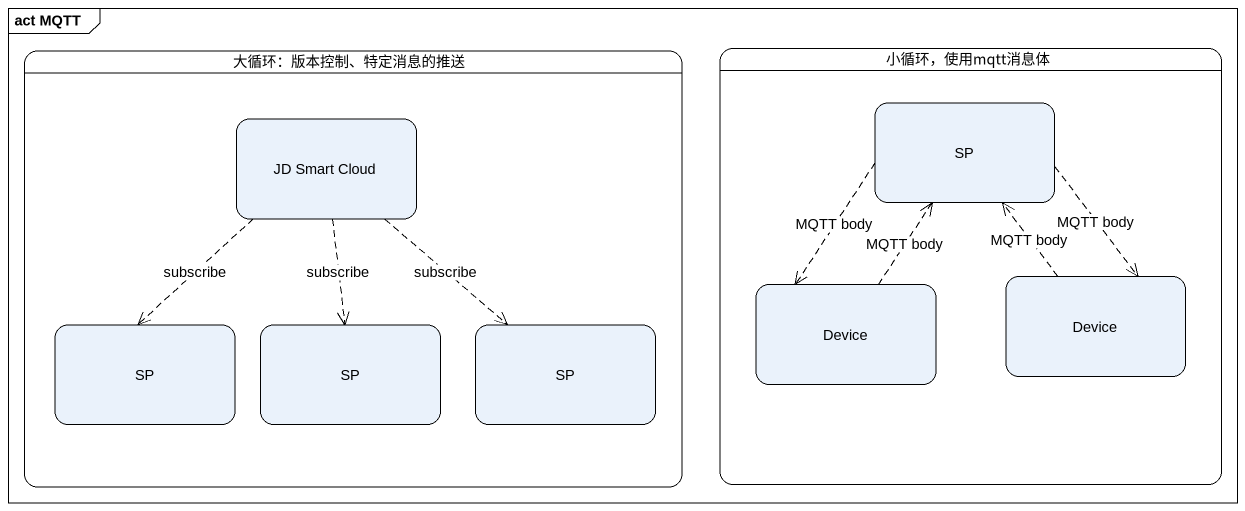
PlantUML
@startuml
mainframe act MQTT
hide empty description
state "大循环：版本控制、特定消息的推送" as 大循环_版本控制_特定消息的推送 {
  state "JD Smart Cloud" as JD_Smart_Cloud
  state "SP" as SP_2
  state "SP" as SP_3
  state "SP" as SP_4
}
state "小循环，使用mqtt消息体" as 小循环_使用mqtt消息体 {
  state SP
  state Device
  state "Device" as Device_2
}
JD_Smart_Cloud -[dashed]-> SP_2 : subscribe
JD_Smart_Cloud -[dashed]-> SP_3 : subscribe
JD_Smart_Cloud -[dashed]-> SP_4 : subscribe
SP -[dashed]-> Device : MQTT body
SP -[dashed]-> Device_2 : MQTT body
Device -up[dashed]-> SP : MQTT body
Device_2 -up[dashed]-> SP : MQTT body
@enduml
